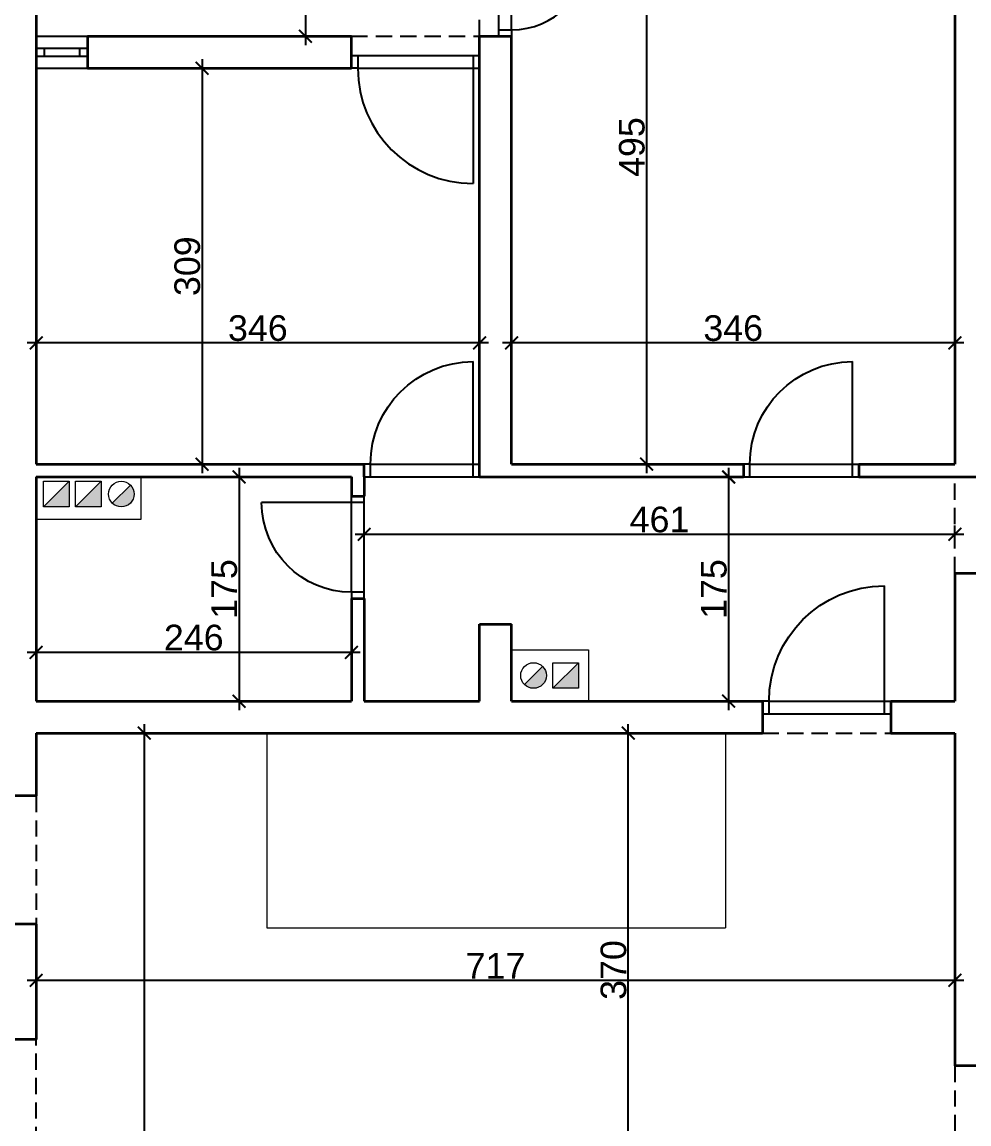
# Model space of a CAD drawing. Header units: centimetres. Extents: x 642232439 to 646206409, y 502891828 to 503284195.
# Drawn here: x 646195052 to 646195791, y 503276160 to 503277020 of the extents above; entities that cross this region are included whole.
import ezdxf

# ---------------------------------------------------------------- set-up
doc = ezdxf.new("R2010")
doc.units = ezdxf.units.CM
doc.header["$PDMODE"] = 35
doc.header["$PDSIZE"] = 0.1
doc.linetypes.add('HIDDENX2', pattern=[19.05, 12.7, -6.35])
doc.layers.add('TP_01 - 0.35', color=1, linetype='Continuous', lineweight=35)
doc.layers.add('TP_07 - 0.20', color=7, linetype='Continuous', lineweight=20)
for name, color, linetype in [('TP_Hatch', 252, 'Continuous'), ('TP_Hidden', 8, 'HIDDENX2'), ('TP_Kotiranje', 3, 'Continuous'), ('TP_Otvori', 8, 'Continuous'), ('TP_Otvori.block', 8, 'Continuous')]:
    doc.layers.add(name, color=color, linetype=linetype)
doc.styles.get("Standard").update_dxf_attribs({"font": 'arial.ttf'})
doc.dimstyles.new('Radni', dxfattribs={"dimtxt": 20, "dimasz": 10, "dimexe": 7, "dimexo": 7, "dimgap": 1.25, "dimtad": 1, "dimdec": 1, "dimrnd": 0.5, "dimdsep": 46, "dimtxsty": 'Standard', "dimblk": 'ARCHTICK', "dimcen": 10, "dimdle": 7, "dimclrd": 256, "dimclre": 256, "dimadec": 1, "dimazin": 0, "dimtm": 1e-09, "dimtfac": 1, "dimtdec": 1, "dimtix": 1, "dimtmove": 0, "dimatfit": 0, "dimfxl": 7, "dimfxlon": 1, "dimarcsym": 0})

# ---------------------------------------------------------------- blocks, each defined once
blk = doc.blocks.new('*U525')
at = {"layer": 'TP_Otvori'}
for p, q in [((5, 0), (5, 90)), ((5, 0), (0, 0)), ((95, 0), (5, 0)), ((5, -10), (5, 0)), ((95, -10), (95, 0)), ((95, 0), (100, 0)), ((100, -10), (0, -10))]:
    blk.add_line(p, q, dxfattribs=at)
blk.add_arc((5, 0), 90, 0.00001, 90.00001, dxfattribs=at)
blk = doc.blocks.new('*U527')
at = {"layer": 'TP_01 - 0.35'}
for p, q in [((0, 0), (0, -30)), ((48, 0), (48, -30))]:
    blk.add_line(p, q, dxfattribs=at)
at = {"layer": 'TP_Otvori'}
for p, q in [((0, 0), (48, 0)), ((0, -11.3), (48, -11.3)), ((0, -18.8), (48, -18.8)), ((7.5, -11.3), (7.5, -18.8)), ((40.5, -11.3), (40.5, -18.8)), ((0, -30), (48, -30))]:
    blk.add_line(p, q, dxfattribs=at)
blk = doc.blocks.new('*U526')
at = {"layer": 'TP_Otvori'}
for p, q in [((5, 0), (5, 60)), ((5, 0), (0, 0)), ((65, 0), (5, 0)), ((5, -10), (5, 0)), ((65, -10), (65, 0)), ((65, 0), (70, 0)), ((70, -10), (0, -10))]:
    blk.add_line(p, q, dxfattribs=at)
blk.add_arc((5, 0), 60, 0.00001, 90.00001, dxfattribs=at)
blk = doc.blocks.new('*U523')
at = {"layer": 'TP_Otvori'}
for p, q in [((5, 0), (5, 80)), ((5, 0), (0, 0)), ((85, 0), (5, 0)), ((5, -10), (5, 0)), ((85, -10), (85, 0)), ((85, 0), (90, 0)), ((90, -10), (0, -10))]:
    blk.add_line(p, q, dxfattribs=at)
blk.add_arc((5, 0), 80, 0.00001, 90.00001, dxfattribs=at)
blk = doc.blocks.new('*U524')
at = {"layer": 'TP_Otvori'}
for p, q in [((5, 0), (5, 70)), ((5, 0), (0, 0)), ((75, 0), (5, 0)), ((5, -10), (5, 0)), ((75, -10), (75, 0)), ((75, 0), (80, 0)), ((80, -10), (0, -10))]:
    blk.add_line(p, q, dxfattribs=at)
blk.add_arc((5, 0), 70, 0.00001, 90.00001, dxfattribs=at)
blk = doc.blocks.new('_ArchTick')
at = {"color": 0, "linetype": 'ByBlock', "const_width": 0.15}
blk.add_lwpolyline([(-0.5, -0.5), (0.5, 0.5)], dxfattribs=at)
blk = doc.blocks.new('*D437')
at = {"layer": 'Defpoints', "color": 0, "transparency": 16777216}
for p in [(646195496.73, 503277169.7), (646195524.23, 503276674.7), (646195539.14, 503276674.7)]:
    blk.add_point(p, dxfattribs=at)
at = {"layer": 'TP_Kotiranje', "lineweight": -2, "transparency": 16777216}
for p, q in [((646195539.14, 503277176.7), (646195539.14, 503276667.7)), ((646195532.14, 503277169.7), (646195546.14, 503277169.7)), ((646195532.14, 503276674.7), (646195546.14, 503276674.7))]:
    blk.add_line(p, q, dxfattribs=at)
at = {"layer": 'TP_Kotiranje', "lineweight": -2, "transparency": 16777216, "xscale": 10, "yscale": 10, "zscale": 10}
for p, rotation in [((646195539.14, 503277169.7), 90), ((646195539.14, 503276674.7), 270)]:
    blk.add_blockref('_ArchTick', p, dxfattribs=dict(at, rotation=rotation))
at = {"layer": 'TP_Kotiranje', "color": 0, "transparency": 16777216, "insert": (646195527.68, 503276922.2), "char_height": 20, "attachment_point": 5, "rotation": 90}
blk.add_mtext('495', dxfattribs=at)
blk = doc.blocks.new('*D438')
at = {"layer": 'Defpoints', "color": 0, "transparency": 16777216}
for p in [(646195205.73, 503276983.7), (646195192.23, 503276674.7), (646195205.73, 503276674.7)]:
    blk.add_point(p, dxfattribs=at)
at = {"layer": 'TP_Kotiranje', "lineweight": -2, "transparency": 16777216}
for p, q in [((646195198.73, 503276983.7), (646195185.23, 503276983.7)), ((646195192.23, 503276990.7), (646195192.23, 503276667.7)), ((646195198.73, 503276674.7), (646195185.23, 503276674.7))]:
    blk.add_line(p, q, dxfattribs=at)
at = {"layer": 'TP_Kotiranje', "lineweight": -2, "transparency": 16777216, "xscale": 10, "yscale": 10, "zscale": 10}
for p, rotation in [((646195192.23, 503276983.7), 90), ((646195192.23, 503276674.7), 270)]:
    blk.add_blockref('_ArchTick', p, dxfattribs=dict(at, rotation=rotation))
at = {"layer": 'TP_Kotiranje', "color": 0, "transparency": 16777216, "insert": (646195180.76, 503276829.2), "char_height": 20, "attachment_point": 5, "rotation": 90}
blk.add_mtext('309', dxfattribs=at)
blk = doc.blocks.new('*D439')
at = {"layer": 'Defpoints', "color": 0, "transparency": 16777216}
for p in [(646195192.23, 503276664.7), (646195192.23, 503276489.7), (646195221.09, 503276489.7)]:
    blk.add_point(p, dxfattribs=at)
at = {"layer": 'TP_Kotiranje', "lineweight": -2, "transparency": 16777216}
for p, q in [((646195221.09, 503276671.7), (646195221.09, 503276482.7)), ((646195214.09, 503276664.7), (646195228.09, 503276664.7)), ((646195214.09, 503276489.7), (646195228.09, 503276489.7))]:
    blk.add_line(p, q, dxfattribs=at)
at = {"layer": 'TP_Kotiranje', "lineweight": -2, "transparency": 16777216, "xscale": 10, "yscale": 10, "zscale": 10}
for p, rotation in [((646195221.09, 503276664.7), 90), ((646195221.09, 503276489.7), 270)]:
    blk.add_blockref('_ArchTick', p, dxfattribs=dict(at, rotation=rotation))
at = {"layer": 'TP_Kotiranje', "color": 0, "transparency": 16777216, "insert": (646195209.63, 503276577.2), "char_height": 20, "attachment_point": 5, "rotation": 90}
blk.add_mtext('175', dxfattribs=at)
blk = doc.blocks.new('*D440')
at = {"layer": 'Defpoints', "color": 0, "transparency": 16777216}
for p in [(646195221.09, 503276464.7), (646195147.15, 503275694.9), (646195219.73, 503275694.9)]:
    blk.add_point(p, dxfattribs=at)
at = {"layer": 'TP_Kotiranje', "lineweight": -2, "transparency": 16777216}
for p, q in [((646195147.15, 503276471.7), (646195147.15, 503275687.9)), ((646195154.15, 503276464.7), (646195140.15, 503276464.7)), ((646195154.15, 503275694.9), (646195140.15, 503275694.9))]:
    blk.add_line(p, q, dxfattribs=at)
at = {"layer": 'TP_Kotiranje', "lineweight": -2, "transparency": 16777216, "xscale": 10, "yscale": 10, "zscale": 10}
for p, rotation in [((646195147.15, 503276464.7), 90), ((646195147.15, 503275694.9), 270)]:
    blk.add_blockref('_ArchTick', p, dxfattribs=dict(at, rotation=rotation))
at = {"layer": 'TP_Kotiranje', "color": 0, "transparency": 16777216, "insert": (646195135.69, 503276079.8), "char_height": 20, "attachment_point": 5, "rotation": 90}
blk.add_mtext('770', dxfattribs=at)
blk = doc.blocks.new('*D442')
at = {"layer": 'Defpoints', "color": 0, "transparency": 16777216}
for p in [(646195062.73, 503276270.7), (646195779.73, 503276271.78), (646195779.73, 503276270.7)]:
    blk.add_point(p, dxfattribs=at)
at = {"layer": 'TP_Kotiranje', "lineweight": -2, "transparency": 16777216}
for p, q in [((646195062.73, 503276271.78), (646195062.73, 503276278.78)), ((646195779.73, 503276271.78), (646195779.73, 503276278.78)), ((646195055.73, 503276271.78), (646195786.73, 503276271.78))]:
    blk.add_line(p, q, dxfattribs=at)
at = {"layer": 'TP_Kotiranje', "lineweight": -2, "transparency": 16777216, "xscale": 10, "yscale": 10, "zscale": 10, "rotation": 180}
blk.add_blockref('_ArchTick', (646195062.73, 503276271.78), dxfattribs=at)
at = {"layer": 'TP_Kotiranje', "lineweight": -2, "transparency": 16777216, "xscale": 10, "yscale": 10, "zscale": 10}
blk.add_blockref('_ArchTick', (646195779.73, 503276271.78), dxfattribs=at)
at = {"layer": 'TP_Kotiranje', "color": 0, "transparency": 16777216, "insert": (646195421.23, 503276283.08), "char_height": 20, "attachment_point": 5}
blk.add_mtext('717', dxfattribs=at)
blk = doc.blocks.new('*D443')
at = {"layer": 'Defpoints', "color": 0, "transparency": 16777216}
for p in [(646195524.86, 503276464.7), (646195544.23, 503276464.7), (646195544.23, 503276094.9)]:
    blk.add_point(p, dxfattribs=at)
at = {"layer": 'TP_Kotiranje', "lineweight": -2, "transparency": 16777216}
for p, q in [((646195524.86, 503276087.9), (646195524.86, 503276471.7)), ((646195531.86, 503276464.7), (646195517.86, 503276464.7)), ((646195531.86, 503276094.9), (646195517.86, 503276094.9))]:
    blk.add_line(p, q, dxfattribs=at)
at = {"layer": 'TP_Kotiranje', "lineweight": -2, "transparency": 16777216, "xscale": 10, "yscale": 10, "zscale": 10}
for p, rotation in [((646195524.86, 503276464.7), 90), ((646195524.86, 503276094.9), 270)]:
    blk.add_blockref('_ArchTick', p, dxfattribs=dict(at, rotation=rotation))
at = {"layer": 'TP_Kotiranje', "color": 0, "transparency": 16777216, "insert": (646195513.39, 503276279.8), "char_height": 20, "attachment_point": 5, "rotation": 90}
blk.add_mtext('370', dxfattribs=at)
blk = doc.blocks.new('*D458')
at = {"layer": 'Defpoints', "color": 0, "transparency": 16777216}
for p in [(646195433.73, 503276769.3), (646195433.73, 503276769.3), (646195779.73, 503276769.3)]:
    blk.add_point(p, dxfattribs=at)
at = {"layer": 'TP_Kotiranje', "lineweight": -2, "transparency": 16777216}
for p, q in [((646195786.73, 503276769.3), (646195426.73, 503276769.3)), ((646195433.73, 503276769.3), (646195433.73, 503276776.3)), ((646195779.73, 503276769.3), (646195779.73, 503276776.3))]:
    blk.add_line(p, q, dxfattribs=at)
at = {"layer": 'TP_Kotiranje', "lineweight": -2, "transparency": 16777216, "xscale": 10, "yscale": 10, "zscale": 10, "rotation": 180}
blk.add_blockref('_ArchTick', (646195433.73, 503276769.3), dxfattribs=at)
at = {"layer": 'TP_Kotiranje', "lineweight": -2, "transparency": 16777216, "xscale": 10, "yscale": 10, "zscale": 10}
blk.add_blockref('_ArchTick', (646195779.73, 503276769.3), dxfattribs=at)
at = {"layer": 'TP_Kotiranje', "color": 0, "transparency": 16777216, "insert": (646195606.73, 503276780.77), "char_height": 20, "attachment_point": 5}
blk.add_mtext('346', dxfattribs=at)
blk = doc.blocks.new('*D459')
at = {"layer": 'Defpoints', "color": 0, "transparency": 16777216}
for p in [(646195062.73, 503276769.3), (646195062.73, 503276769.3), (646195408.73, 503276769.3)]:
    blk.add_point(p, dxfattribs=at)
at = {"layer": 'TP_Kotiranje', "lineweight": -2, "transparency": 16777216}
for p, q in [((646195415.73, 503276769.3), (646195055.73, 503276769.3)), ((646195062.73, 503276769.3), (646195062.73, 503276776.3)), ((646195408.73, 503276769.3), (646195408.73, 503276762.3))]:
    blk.add_line(p, q, dxfattribs=at)
at = {"layer": 'TP_Kotiranje', "lineweight": -2, "transparency": 16777216, "xscale": 10, "yscale": 10, "zscale": 10, "rotation": 180}
blk.add_blockref('_ArchTick', (646195062.73, 503276769.3), dxfattribs=at)
at = {"layer": 'TP_Kotiranje', "lineweight": -2, "transparency": 16777216, "xscale": 10, "yscale": 10, "zscale": 10}
blk.add_blockref('_ArchTick', (646195408.73, 503276769.3), dxfattribs=at)
at = {"layer": 'TP_Kotiranje', "color": 0, "transparency": 16777216, "insert": (646195235.73, 503276780.77), "char_height": 20, "attachment_point": 5}
blk.add_mtext('346', dxfattribs=at)
blk = doc.blocks.new('*D491')
at = {"layer": 'Defpoints', "color": 0, "transparency": 16777216}
for p in [(646195062.73, 503276529.7), (646195062.73, 503276527.76), (646195308.73, 503276529.7)]:
    blk.add_point(p, dxfattribs=at)
at = {"layer": 'TP_Kotiranje', "lineweight": -2, "transparency": 16777216}
for p, q in [((646195315.73, 503276527.76), (646195055.73, 503276527.76)), ((646195062.73, 503276527.76), (646195062.73, 503276520.76)), ((646195308.73, 503276527.76), (646195308.73, 503276520.76))]:
    blk.add_line(p, q, dxfattribs=at)
at = {"layer": 'TP_Kotiranje', "lineweight": -2, "transparency": 16777216, "xscale": 10, "yscale": 10, "zscale": 10, "rotation": 180}
blk.add_blockref('_ArchTick', (646195062.73, 503276527.76), dxfattribs=at)
at = {"layer": 'TP_Kotiranje', "lineweight": -2, "transparency": 16777216, "xscale": 10, "yscale": 10, "zscale": 10}
blk.add_blockref('_ArchTick', (646195308.73, 503276527.76), dxfattribs=at)
at = {"layer": 'TP_Kotiranje', "color": 0, "transparency": 16777216, "insert": (646195185.73, 503276539.22), "char_height": 20, "attachment_point": 5}
blk.add_mtext('246', dxfattribs=at)
blk = doc.blocks.new('*D492')
at = {"layer": 'Defpoints', "color": 0, "transparency": 16777216}
for p in [(646195408.73, 503276664.7), (646195433.73, 503276489.7), (646195603.16, 503276489.7)]:
    blk.add_point(p, dxfattribs=at)
at = {"layer": 'TP_Kotiranje', "lineweight": -2, "transparency": 16777216}
for p, q in [((646195603.16, 503276671.7), (646195603.16, 503276482.7)), ((646195596.16, 503276664.7), (646195610.16, 503276664.7)), ((646195596.16, 503276489.7), (646195610.16, 503276489.7))]:
    blk.add_line(p, q, dxfattribs=at)
at = {"layer": 'TP_Kotiranje', "lineweight": -2, "transparency": 16777216, "xscale": 10, "yscale": 10, "zscale": 10}
for p, rotation in [((646195603.16, 503276664.7), 90), ((646195603.16, 503276489.7), 270)]:
    blk.add_blockref('_ArchTick', p, dxfattribs=dict(at, rotation=rotation))
at = {"layer": 'TP_Kotiranje', "color": 0, "transparency": 16777216, "insert": (646195591.7, 503276577.2), "char_height": 20, "attachment_point": 5, "rotation": 90}
blk.add_mtext('175', dxfattribs=at)
blk = doc.blocks.new('*D493')
at = {"layer": 'Defpoints', "color": 0, "transparency": 16777216}
for p in [(646195318.73, 503276619.9), (646195318.73, 503276589.7), (646195779.73, 503276589.7)]:
    blk.add_point(p, dxfattribs=at)
at = {"layer": 'TP_Kotiranje', "lineweight": -2, "transparency": 16777216}
for p, q in [((646195318.73, 503276612.9), (646195318.73, 503276626.9)), ((646195779.73, 503276612.9), (646195779.73, 503276626.9)), ((646195786.73, 503276619.9), (646195311.73, 503276619.9))]:
    blk.add_line(p, q, dxfattribs=at)
at = {"layer": 'TP_Kotiranje', "lineweight": -2, "transparency": 16777216, "xscale": 10, "yscale": 10, "zscale": 10, "rotation": 180}
blk.add_blockref('_ArchTick', (646195318.73, 503276619.9), dxfattribs=at)
at = {"layer": 'TP_Kotiranje', "lineweight": -2, "transparency": 16777216, "xscale": 10, "yscale": 10, "zscale": 10}
blk.add_blockref('_ArchTick', (646195779.73, 503276619.9), dxfattribs=at)
at = {"layer": 'TP_Kotiranje', "color": 0, "transparency": 16777216, "insert": (646195549.23, 503276631.37), "char_height": 20, "attachment_point": 5}
blk.add_mtext('461', dxfattribs=at)
blk = doc.blocks.new('*D521')
at = {"layer": 'Defpoints', "color": 0, "transparency": 16777216}
for p in [(646195238.73, 503277138.7), (646195238.73, 503277008.7), (646195272.92, 503277008.7)]:
    blk.add_point(p, dxfattribs=at)
at = {"layer": 'TP_Kotiranje', "lineweight": -2, "transparency": 16777216}
for p, q in [((646195265.92, 503277138.7), (646195279.92, 503277138.7)), ((646195272.92, 503277145.7), (646195272.92, 503277001.7)), ((646195265.92, 503277008.7), (646195279.92, 503277008.7))]:
    blk.add_line(p, q, dxfattribs=at)
at = {"layer": 'TP_Kotiranje', "lineweight": -2, "transparency": 16777216, "xscale": 10, "yscale": 10, "zscale": 10}
for p, rotation in [((646195272.92, 503277138.7), 90), ((646195272.92, 503277008.7), 270)]:
    blk.add_blockref('_ArchTick', p, dxfattribs=dict(at, rotation=rotation))
at = {"layer": 'TP_Kotiranje', "color": 0, "transparency": 16777216, "insert": (646195261.45, 503277073.7), "char_height": 20, "attachment_point": 5, "rotation": 90}
blk.add_mtext('130', dxfattribs=at)

msp = doc.modelspace()

# ---------------------------------------------------------------- hatches: boundary and pattern name
at = {"layer": 'TP_Hatch'}
h = msp.add_hatch(color=256, dxfattribs=at)
h.dxf.hatch_style = 1
h.paths.add_polyline_path([(646195088.48, 503276641.34), (646195088.48, 503276661.34), (646195068.48, 503276641.34)])
h = msp.add_hatch(color=256, dxfattribs=at)
h.dxf.hatch_style = 1
h.paths.add_polyline_path([(646195113.48, 503276641.34), (646195113.48, 503276661.34), (646195093.48, 503276641.34)])
h = msp.add_hatch(color=256, dxfattribs=at)
h.dxf.hatch_style = 1
edge = h.paths.add_edge_path()
edge.add_arc((646195129.21, 503276651.34), 10, 225, 270)
edge.add_arc((646195129.21, 503276651.34), 10, 270, 360)
edge.add_arc((646195129.21, 503276651.34), 10, 0, 45)
edge.add_line((646195136.28, 503276658.41), (646195122.14, 503276644.27))
h = msp.add_hatch(color=256, dxfattribs=at)
h.dxf.hatch_style = 1
h.paths.add_polyline_path([(646195485.91, 503276499.7), (646195485.91, 503276519.7), (646195465.91, 503276499.7)])
h = msp.add_hatch(color=256, dxfattribs=at)
h.dxf.hatch_style = 1
edge = h.paths.add_edge_path()
edge.add_arc((646195450.91, 503276509.7), 10, 225, 270)
edge.add_arc((646195450.91, 503276509.7), 10, 270, 360)
edge.add_arc((646195450.91, 503276509.7), 10, 0, 45)
edge.add_line((646195457.98, 503276516.77), (646195443.84, 503276502.63))

# ---------------------------------------------------------------- linework, layer by layer
at = {"layer": 'TP_01 - 0.35'}
for p, q in [((646195779.73, 503277209.7), (646195779.73, 503276674.7)), ((646195062.73, 503277028.7), (646195062.73, 503276674.7)), ((646195102.73, 503277008.7), (646195102.73, 503276983.7)), ((646195102.73, 503277008.7), (646195308.73, 503277008.7)), ((646195308.73, 503276983.7), (646195308.73, 503277008.7)), ((646195408.73, 503276664.7), (646195408.73, 503277008.7)), ((646195408.73, 503277008.7), (646195433.73, 503277008.7)), ((646195433.73, 503276674.7), (646195433.73, 503277008.7)), ((646195102.73, 503276983.7), (646195308.73, 503276983.7)), ((646195062.73, 503276674.7), (646195318.73, 503276674.7)), ((646195318.73, 503276664.7), (646195318.73, 503276674.7)), ((646195433.73, 503276674.7), (646195614.73, 503276674.7)), ((646195614.73, 503276674.7), (646195614.73, 503276664.7)), ((646195704.73, 503276674.7), (646195779.73, 503276674.7)), ((646195704.73, 503276674.7), (646195704.73, 503276664.7)), ((646195062.73, 503276664.7), (646195062.73, 503276489.7)), ((646195062.73, 503276664.7), (646195308.73, 503276664.7)), ((646195308.73, 503276664.7), (646195308.73, 503276649.7)), ((646195318.73, 503276664.7), (646195318.73, 503276649.7)), ((646195408.73, 503276664.7), (646195614.73, 503276664.7)), ((646195704.73, 503276664.7), (646195779.73, 503276664.7)), ((646195779.73, 503276664.7), (646195804.73, 503276664.7)), ((646195308.73, 503276649.7), (646195318.73, 503276649.7)), ((646195779.73, 503276589.7), (646195779.73, 503276489.7)), ((646195779.73, 503276589.7), (646195804.73, 503276589.7)), ((646195308.73, 503276569.7), (646195308.73, 503276489.7)), ((646195308.73, 503276569.7), (646195318.73, 503276569.7)), ((646195318.73, 503276569.7), (646195318.73, 503276489.7)), ((646195408.73, 503276549.7), (646195433.73, 503276549.7)), ((646195408.73, 503276489.7), (646195408.73, 503276549.7)), ((646195433.73, 503276489.7), (646195433.73, 503276549.7)), ((646195062.73, 503276489.7), (646195308.73, 503276489.7)), ((646195318.73, 503276489.7), (646195408.73, 503276489.7)), ((646195433.73, 503276489.7), (646195629.73, 503276489.7)), ((646195629.73, 503276489.7), (646195629.73, 503276464.7)), ((646195729.73, 503276489.7), (646195729.73, 503276464.7)), ((646195729.73, 503276489.7), (646195779.73, 503276489.7)), ((646195062.73, 503276464.7), (646195062.73, 503276415.7)), ((646195062.73, 503276464.7), (646195629.73, 503276464.7)), ((646195729.73, 503276464.7), (646195779.73, 503276464.7)), ((646195779.73, 503276464.7), (646195779.73, 503276204.9)), ((646195062.73, 503276415.7), (646195037.73, 503276415.7)), ((646195062.73, 503276315.7), (646195037.73, 503276315.7)), ((646195062.73, 503276315.7), (646195062.73, 503276225.7)), ((646195062.73, 503276225.7), (646195037.73, 503276225.7)), ((646195804.73, 503276204.9), (646195779.73, 503276204.9))]:
    msp.add_line(p, q, dxfattribs=at)
at = {"layer": 'TP_07 - 0.20'}
for p, q in [((646195088.48, 503276661.34), (646195068.48, 503276641.34)), ((646195113.48, 503276661.34), (646195093.48, 503276641.34)), ((646195136.28, 503276658.41), (646195122.14, 503276644.27)), ((646195144.73, 503276631.7), (646195144.73, 503276664.7)), ((646195062.73, 503276631.7), (646195144.73, 503276631.7)), ((646195433.73, 503276529.7), (646195493.73, 503276529.7)), ((646195493.73, 503276529.7), (646195493.73, 503276489.7)), ((646195485.91, 503276519.7), (646195465.91, 503276499.7)), ((646195457.98, 503276516.77), (646195443.84, 503276502.63)), ((646195242.73, 503276464.7), (646195242.73, 503276312.7)), ((646195600.73, 503276464.7), (646195600.73, 503276312.7)), ((646195242.73, 503276312.7), (646195600.73, 503276312.7))]:
    msp.add_line(p, q, dxfattribs=at)
for points in [[(646195068.48, 503276661.34), (646195088.48, 503276661.34), (646195088.48, 503276641.34), (646195068.48, 503276641.34)], [(646195093.48, 503276661.34), (646195113.48, 503276661.34), (646195113.48, 503276641.34), (646195093.48, 503276641.34)], [(646195465.91, 503276519.7), (646195485.91, 503276519.7), (646195485.91, 503276499.7), (646195465.91, 503276499.7)]]:
    msp.add_lwpolyline(points, close=True, dxfattribs=at)
for centre in [(646195129.21, 503276651.34), (646195450.91, 503276509.7)]:
    msp.add_circle(centre, 10, dxfattribs=at)
at = {"layer": 'TP_Hidden'}
for p, q in [((646195408.73, 503277008.7), (646195408.73, 503277078.7)), ((646195308.73, 503277008.7), (646195408.73, 503277008.7)), ((646195779.73, 503276589.7), (646195779.73, 503276664.7)), ((646195629.73, 503276464.7), (646195729.73, 503276464.7)), ((646195062.73, 503276415.7), (646195062.73, 503276315.7)), ((646195062.73, 503276125.7), (646195062.73, 503276225.7)), ((646195779.73, 503276204.9), (646195779.73, 503276104.9))]:
    msp.add_line(p, q, dxfattribs=at)

# ---------------------------------------------------------------- block references
at = {"layer": 'TP_Otvori.block'}
for name, p, rotation in [('*U526', (646195433.73, 503277078.7), 270), ('*U525', (646195408.73, 503276983.7), 180)]:
    msp.add_blockref(name, p, dxfattribs=dict(at, rotation=rotation))
at = {"layer": 'TP_Otvori.block', "xscale": 0.8333333856529689, "yscale": 0.8333333856529689, "zscale": 0.8333333856529689}
msp.add_blockref('*U527', (646195062.73, 503277008.7), dxfattribs=at)
at = {"layer": 'TP_Otvori.block', "xscale": -1}
for name, p in [('*U523', (646195408.73, 503276674.7)), ('*U523', (646195704.73, 503276674.7)), ('*U525', (646195729.73, 503276489.7))]:
    msp.add_blockref(name, p, dxfattribs=at)
at = {"layer": 'TP_Otvori.block', "xscale": -1, "rotation": 90}
msp.add_blockref('*U524', (646195308.73, 503276649.7), dxfattribs=at)

# ---------------------------------------------------------------- dimensions: what is measured, and where the dimension line sits
at = {"layer": 'TP_Kotiranje'}
for base, p1, p2, picture, middle in [((646195539.14, 503276674.7), (646195496.73, 503277169.7), (646195524.23, 503276674.7), '*D437', (646195527.68, 503276922.2)), ((646195272.92, 503277008.7), (646195238.73, 503277138.7), (646195238.73, 503277008.7), '*D521', (646195261.45, 503277073.7)), ((646195192.23, 503276674.7), (646195205.73, 503276983.7), (646195205.73, 503276674.7), '*D438', (646195180.76, 503276829.2)), ((646195221.09, 503276489.7), (646195192.23, 503276664.7), (646195192.23, 503276489.7), '*D439', (646195209.63, 503276577.2)), ((646195603.16, 503276489.7), (646195408.73, 503276664.7), (646195433.73, 503276489.7), '*D492', (646195591.7, 503276577.2)), ((646195147.15, 503275694.9), (646195221.09, 503276464.7), (646195219.73, 503275694.9), '*D440', (646195135.69, 503276079.8)), ((646195524.86, 503276464.7), (646195544.23, 503276094.9), (646195544.23, 503276464.7), '*D443', (646195513.39, 503276279.8))]:
    dim = msp.add_linear_dim(base=base, p1=p1, p2=p2, angle=90, dimstyle='Radni', dxfattribs=at)
    dim.commit()
    dim.dimension.update_dxf_attribs({"geometry": picture, "text_midpoint": middle})
for base, p1, p2, picture, middle in [((646195062.73, 503276769.3), (646195408.73, 503276769.3), (646195062.73, 503276769.3), '*D459', (646195235.73, 503276780.77)), ((646195433.73, 503276769.3), (646195779.73, 503276769.3), (646195433.73, 503276769.3), '*D458', (646195606.73, 503276780.77)), ((646195318.73, 503276619.9), (646195779.73, 503276589.7), (646195318.73, 503276589.7), '*D493', (646195549.23, 503276631.37)), ((646195062.73, 503276527.76), (646195308.73, 503276529.7), (646195062.73, 503276529.7), '*D491', (646195185.73, 503276539.22)), ((646195779.73, 503276271.78), (646195062.73, 503276270.7), (646195779.73, 503276270.7), '*D442', (646195421.23, 503276283.08))]:
    dim = msp.add_linear_dim(base=base, p1=p1, p2=p2, dimstyle='Radni', dxfattribs=at)
    dim.commit()
    dim.dimension.update_dxf_attribs({"geometry": picture, "text_midpoint": middle})

doc.saveas('drawing.dxf')
